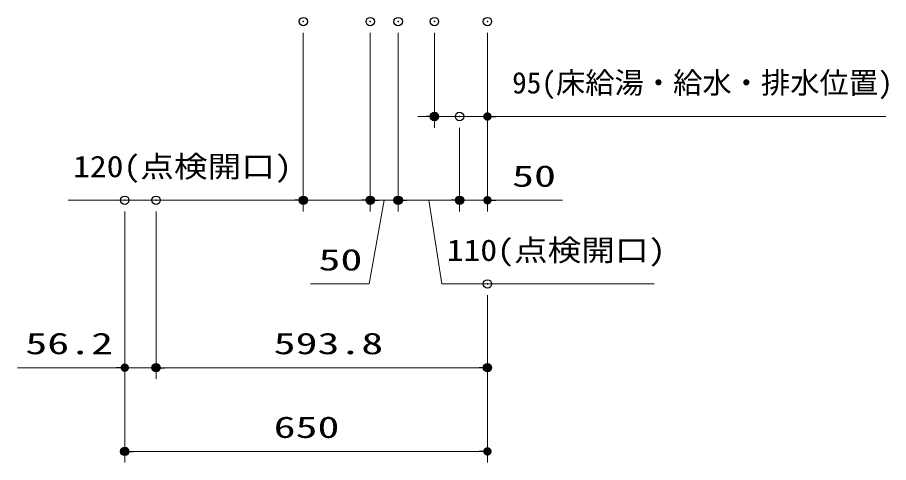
# Model space of a CAD drawing. Units: millimetres, scale not verified. Extents: x -9797 to 9797, y -4555 to 4555.
# Drawn here: x -4240 to -2678, y -2706 to -1908 of the extents above; entities that cross this region are included whole.
import ezdxf
from ezdxf.enums import TextEntityAlignment as Align

# ---------------------------------------------------------------- set-up
doc = ezdxf.new("R2010")
doc.units = ezdxf.units.MM
doc.header["$LTSCALE"] = 30
doc.header["$PDMODE"] = 32
doc.header["$PDSIZE"] = 15
for name, color, linetype, lineweight in [('0-0_0', 7, 'Continuous', 25), ('0-3_寸法ﾚｲﾔｰ', 30, 'Continuous', 13), ('0-4_DEFPOINTS', 7, 'Continuous', 25)]:
    doc.layers.add(name, color=color, linetype=linetype, lineweight=lineweight)
doc.styles.add('ＭＳ ゴシック', font='')
doc.styles.get('ＭＳ ゴシック').set_extended_font_data('MS Gothic')

# ---------------------------------------------------------------- blocks, each defined once
blk = doc.blocks.new('_DOT')
at = {"layer": '0-0_0', "color": 30}
blk.add_line((-15, 0), (-30, 0), dxfattribs=at)
for points in [[(0, 0), (-15, 0), (-14.88, 1.88)], [(0, 0), (-14.88, -1.88), (-15, 0)], [(0, 0), (-14.88, 1.88), (-14.53, 3.73)], [(0, 0), (-14.53, -3.73), (-14.88, -1.88)], [(0, 0), (-14.53, 3.73), (-13.95, 5.52)], [(0, 0), (-13.95, -5.52), (-14.53, -3.73)], [(0, 0), (-13.95, 5.52), (-13.14, 7.23)], [(0, 0), (-13.14, -7.23), (-13.95, -5.52)], [(0, 0), (-13.14, 7.23), (-12.14, 8.82)], [(0, 0), (-12.14, -8.82), (-13.14, -7.23)], [(0, 0), (-12.14, 8.82), (-10.93, 10.27)], [(0, 0), (-10.93, -10.27), (-12.14, -8.82)], [(0, 0), (-10.93, 10.27), (-9.56, 11.56)], [(0, 0), (-9.56, -11.56), (-10.93, -10.27)], [(0, 0), (-9.56, 11.56), (-8.04, 12.66)], [(0, 0), (-8.04, -12.66), (-9.56, -11.56)], [(0, 0), (-8.04, 12.66), (-6.39, 13.57)], [(0, 0), (-6.39, -13.57), (-8.04, -12.66)], [(0, 0), (-6.39, 13.57), (-4.64, 14.27)], [(0, 0), (-4.64, -14.27), (-6.39, -13.57)], [(0, 0), (-4.64, 14.27), (-2.81, 14.73)], [(0, 0), (-2.81, -14.73), (-4.64, -14.27)], [(0, 0), (-2.81, 14.73), (-0.94, 14.97)], [(0, 0), (-0.94, -14.97), (-2.81, -14.73)], [(0, 0), (-0.94, 14.97), (0.94, 14.97)], [(0, 0), (0.94, -14.97), (-0.94, -14.97)], [(0, 0), (0.94, 14.97), (2.81, 14.73)], [(0, 0), (2.81, 14.73), (4.64, 14.27)], [(0, 0), (4.64, 14.27), (6.39, 13.57)], [(0, 0), (6.39, 13.57), (8.04, 12.66)], [(0, 0), (8.04, 12.66), (9.56, 11.56)], [(0, 0), (9.56, 11.56), (10.93, 10.27)], [(0, 0), (10.93, 10.27), (12.14, 8.82)], [(0, 0), (12.14, 8.82), (13.14, 7.23)], [(0, 0), (13.14, 7.23), (13.95, 5.52)], [(0, 0), (13.95, 5.52), (14.53, 3.73)], [(0, 0), (14.53, 3.73), (14.88, 1.88)], [(0, 0), (14.88, 1.88), (15, 0)], [(0, 0), (2.81, -14.73), (0.94, -14.97)], [(0, 0), (4.64, -14.27), (2.81, -14.73)], [(0, 0), (6.39, -13.57), (4.64, -14.27)], [(0, 0), (8.04, -12.66), (6.39, -13.57)], [(0, 0), (9.56, -11.56), (8.04, -12.66)], [(0, 0), (10.93, -10.27), (9.56, -11.56)], [(0, 0), (12.14, -8.82), (10.93, -10.27)], [(0, 0), (13.14, -7.23), (12.14, -8.82)], [(0, 0), (13.95, -5.52), (13.14, -7.23)], [(0, 0), (14.53, -3.73), (13.95, -5.52)], [(0, 0), (14.88, -1.88), (14.53, -3.73)], [(0, 0), (15, 0), (14.88, -1.88)]]:
    blk.add_solid(points, dxfattribs=at)

msp = doc.modelspace()

# ---------------------------------------------------------------- linework, layer by layer
at = {"layer": '0-3_寸法ﾚｲﾔｰ'}
for p, q in [((-3727.23, -1935.93), (-3727.23, -2255.93)), ((-3607.23, -1935.93), (-3607.23, -2255.93)), ((-3607.23, -1935.93), (-3607.23, -2255.93)), ((-3557.23, -1935.93), (-3557.23, -2255.93)), ((-3557.23, -1935.93), (-3557.23, -2255.93)), ((-3492.23, -1935.93), (-3492.23, -2105.93)), ((-3397.23, -1935.93), (-3397.23, -2105.93)), ((-3397.23, -1935.93), (-3397.23, -2255.93)), ((-3507.23, -2085.93), (-3522.23, -2085.93)), ((-3397.23, -2085.93), (-3492.23, -2085.93)), ((-3397.23, -2085.93), (-2683.04, -2085.93)), ((-3382.23, -2085.93), (-3367.23, -2085.93)), ((-3447.23, -2105.93), (-3447.23, -2255.93)), ((-3447.23, -2105.93), (-3447.23, -2255.93)), ((-3727.23, -2235.93), (-4148.47, -2235.93)), ((-3742.23, -2235.93), (-3757.23, -2235.93)), ((-3607.23, -2235.93), (-3727.23, -2235.93)), ((-3622.23, -2235.93), (-3637.23, -2235.93)), ((-3557.23, -2235.93), (-3607.23, -2235.93)), ((-3592.23, -2235.93), (-3577.23, -2235.93)), ((-3462.23, -2235.93), (-3542.23, -2235.93)), ((-3542.23, -2235.93), (-3527.23, -2235.93)), ((-3462.23, -2235.93), (-3477.23, -2235.93)), ((-3397.23, -2235.93), (-3447.23, -2235.93)), ((-3397.23, -2235.93), (-3262.47, -2235.93)), ((-3382.23, -2235.93), (-3367.23, -2235.93)), ((-4047.23, -2255.93), (-4047.23, -2705.93)), ((-4047.23, -2255.93), (-4047.23, -2555.93)), ((-3991.03, -2255.93), (-3991.03, -2555.93)), ((-3991.03, -2255.93), (-3991.03, -2555.93)), ((-3397.23, -2405.93), (-3397.23, -2705.93)), ((-3397.23, -2405.93), (-3397.23, -2555.93)), ((-4047.23, -2535.93), (-4239.64, -2535.93)), ((-4062.23, -2535.93), (-4077.23, -2535.93)), ((-4047.23, -2535.93), (-3991.03, -2535.93)), ((-3976.03, -2535.93), (-3412.23, -2535.93)), ((-3976.03, -2535.93), (-3961.03, -2535.93)), ((-3412.23, -2685.93), (-4032.23, -2685.93))]:
    msp.add_line(p, q, dxfattribs=at)
for points in [[(-3714.22, -2385.93), (-3609.46, -2385.93), (-3582.23, -2235.93)], [(-3098.16, -2385.93), (-3478.73, -2385.93), (-3502.23, -2235.93)]]:
    msp.add_lwpolyline(points, dxfattribs=at)
at = {"layer": '0-4_DEFPOINTS'}
for p in [(-3727.23, -1915.93), (-3607.23, -1915.93), (-3557.23, -1915.93), (-3557.23, -1915.93), (-3492.23, -1915.93), (-3397.23, -1915.93), (-3397.23, -1915.93), (-3492.23, -2085.93), (-3447.23, -2085.93), (-3447.23, -2085.93), (-4047.23, -2235.93), (-3991.03, -2235.93), (-3727.23, -2235.93), (-3607.23, -2235.93), (-3557.23, -2235.93), (-3447.23, -2235.93), (-3397.23, -2385.93), (-3991.03, -2535.93), (-3397.23, -2535.93), (-4047.23, -2685.93)]:
    msp.add_point(p, dxfattribs=at)

# ---------------------------------------------------------------- block references
at = {"layer": '0-3_寸法ﾚｲﾔｰ', "xscale": 0.5, "yscale": 0.5}
for p in [(-3492.23, -2085.93), (-3727.23, -2235.93), (-3607.23, -2235.93), (-3447.23, -2235.93), (-3447.23, -2235.93), (-4047.23, -2535.93), (-3397.23, -2535.93), (-3397.23, -2685.93)]:
    msp.add_blockref('_DOT', p, dxfattribs=at)
at = {"layer": '0-3_寸法ﾚｲﾔｰ', "xscale": 0.5, "yscale": 0.5, "rotation": 180}
for p in [(-3397.23, -2085.93), (-3607.23, -2235.93), (-3557.23, -2235.93), (-3557.23, -2235.93), (-3397.23, -2235.93), (-3991.03, -2535.93), (-3991.03, -2535.93), (-4047.23, -2685.93)]:
    msp.add_blockref('_DOT', p, dxfattribs=at)

# ---------------------------------------------------------------- texts
at = {"layer": '0-3_寸法ﾚｲﾔｰ', "style": 'ＭＳ ゴシック'}
msp.add_text('95(床給湯・給水・排水位置)', height=38.48, dxfattribs=at).set_placement((-3352.95, -2056.19), align=Align.BOTTOM_LEFT)
for s, height, width, p in [('120(点検開口)', 38.48, 1.15, (-4139.9, -2206.19)), ('50', 38.49, 1.5, (-3352.95, -2223.33)), ('110(点検開口)', 38.48, 1.15, (-3470.16, -2356.19)), ('50', 38.49, 1.5, (-3699.94, -2373.33)), ('56.2', 38.49, 1.5, (-4225.35, -2523.33)), ('593.8', 38.49, 1.5, (-3780.35, -2523.33)), ('650', 38.49, 1.5, (-3780.33, -2673.33))]:
    msp.add_text(s, height=height, dxfattribs=dict(at, width=width)).set_placement(p, align=Align.BOTTOM_LEFT)

doc.saveas('drawing.dxf')
